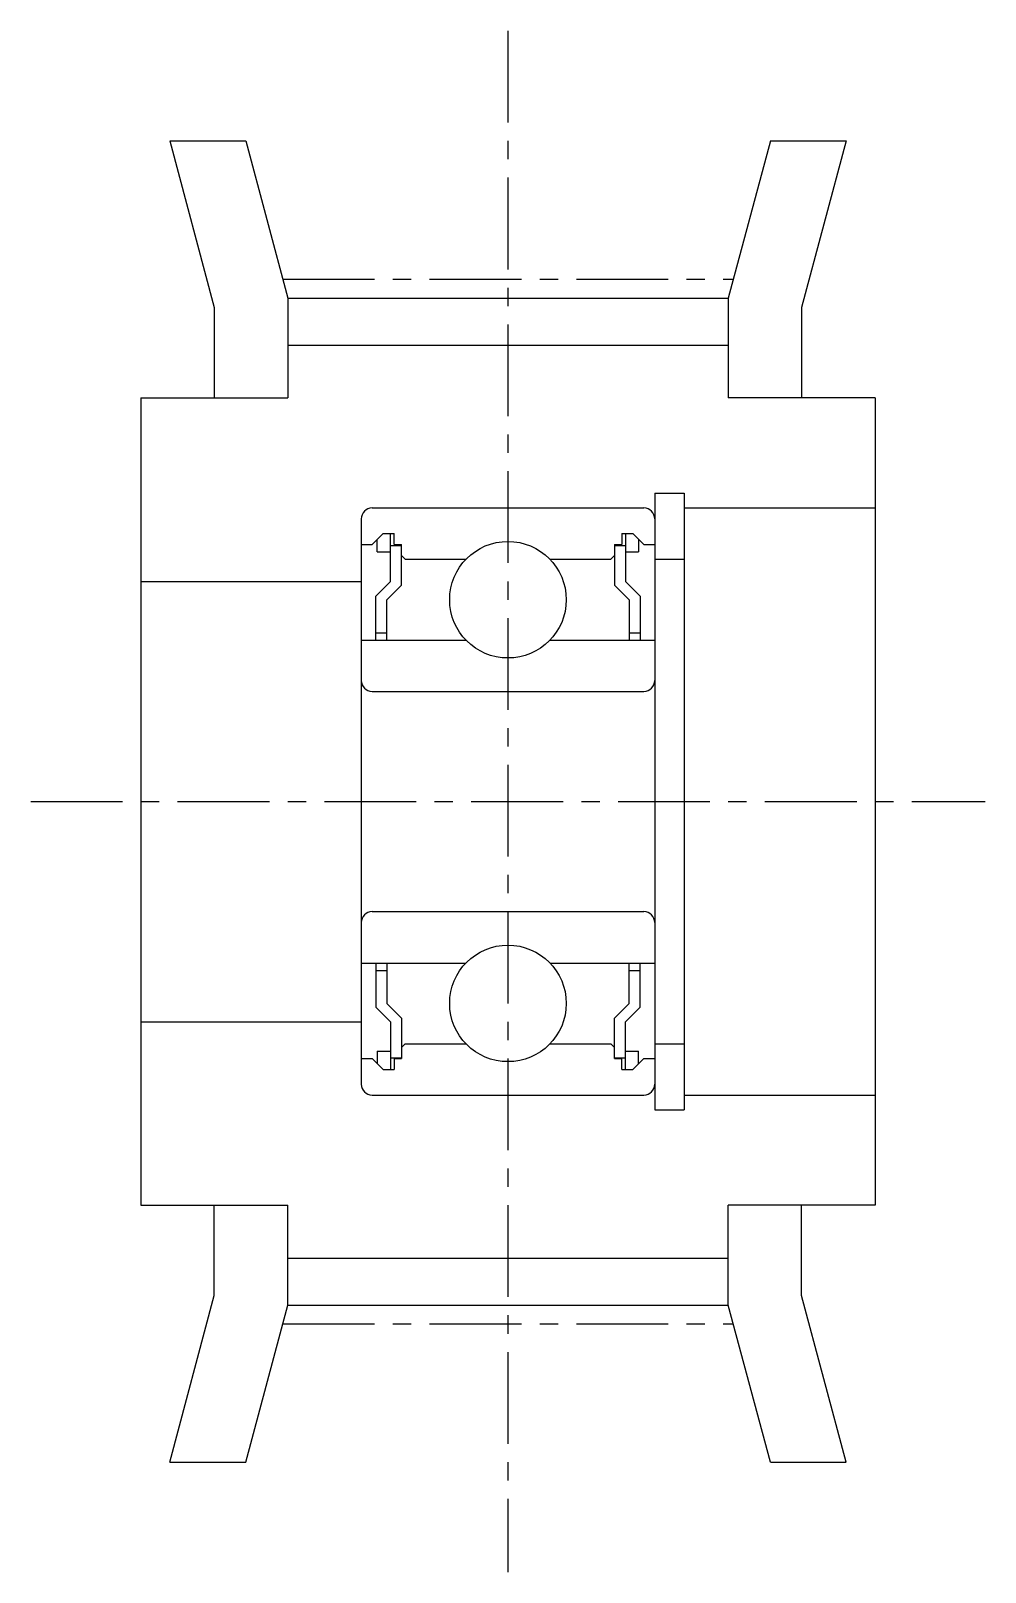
# Model space of a CAD drawing. Extents: x 5.1 to 78.3, y 5 to 58.7.
# Drawn here: x 65.3 to 78.3, y 37.65 to 58.65 of the extents above; entities outside this region: 2.
import ezdxf

# ---------------------------------------------------------------- set-up
doc = ezdxf.new("R2010")
doc.units = 0
doc.linetypes.add('CENTER', pattern=[2, 1.25, -0.25, 0.25, -0.25])
doc.layers.get('0').update_dxf_attribs({"linetype": 'CONTINUOUS'})
doc.layers.add('CENTER', color=1, linetype='CENTER')
doc.styles.get("Standard").update_dxf_attribs({"font": 'txt', "bigfont": 'BIGFONT'})

msp = doc.modelspace()

# ---------------------------------------------------------------- linework, layer by layer
at = {"color": 7, "linetype": 'CONTINUOUS'}
for p, q in [((67.189, 57.152), (67.797, 54.881)), ((67.189, 57.152), (68.224, 57.152)), ((68.224, 57.152), (68.797, 55.012)), ((75.371, 57.152), (74.797, 55.012)), ((75.371, 57.152), (76.406, 57.152)), ((76.406, 57.152), (75.797, 54.881)), ((67.797, 54.881), (67.797, 53.652)), ((68.797, 55.012), (74.797, 55.012)), ((68.797, 55.012), (68.797, 53.652)), ((74.797, 55.012), (74.797, 53.652)), ((75.797, 54.881), (75.797, 53.652)), ((68.797, 54.372), (74.797, 54.372)), ((66.797, 53.652), (66.797, 42.652)), ((66.797, 53.652), (68.797, 53.652)), ((76.797, 53.652), (74.797, 53.652)), ((76.797, 53.652), (76.797, 42.652)), ((73.797, 52.352), (73.797, 43.952)), ((73.797, 52.352), (74.197, 52.352)), ((74.197, 52.352), (74.197, 43.952)), ((69.947, 52.152), (73.647, 52.152)), ((74.197, 52.152), (76.797, 52.152)), ((69.797, 52.002), (69.797, 44.302)), ((69.947, 51.652), (70.097, 51.802)), ((70.017, 51.552), (70.017, 51.722)), ((70.097, 51.802), (70.247, 51.802)), ((70.197, 51.152), (70.197, 51.802)), ((70.247, 51.652), (70.247, 51.802)), ((73.347, 51.802), (73.497, 51.802)), ((73.347, 51.802), (73.347, 51.652)), ((73.397, 51.802), (73.397, 51.152)), ((73.497, 51.802), (73.647, 51.652)), ((73.577, 51.722), (73.577, 51.552)), ((69.797, 51.652), (69.947, 51.652)), ((70.017, 51.552), (70.197, 51.552)), ((70.197, 51.642), (70.347, 51.642)), ((70.247, 51.652), (70.347, 51.652)), ((70.347, 51.102), (70.347, 51.652)), ((70.347, 51.452), (70.347, 51.652)), ((70.347, 51.502), (70.397, 51.452)), ((70.397, 51.452), (71.225, 51.452)), ((72.37, 51.452), (73.197, 51.452)), ((73.197, 51.452), (73.247, 51.502)), ((73.247, 51.652), (73.247, 51.102)), ((73.247, 51.652), (73.347, 51.652)), ((73.247, 51.642), (73.397, 51.642)), ((73.397, 51.552), (73.577, 51.552)), ((73.647, 51.652), (73.797, 51.652)), ((73.797, 51.452), (74.197, 51.452)), ((66.797, 51.152), (69.797, 51.152)), ((69.997, 50.952), (70.197, 51.152)), ((70.147, 50.902), (70.347, 51.102)), ((73.247, 51.102), (73.447, 50.902)), ((73.397, 51.152), (73.597, 50.952)), ((69.997, 50.352), (69.997, 50.952)), ((70.147, 50.352), (70.147, 50.902)), ((73.447, 50.902), (73.447, 50.352)), ((73.597, 50.952), (73.597, 50.352)), ((69.997, 50.452), (70.147, 50.452)), ((73.447, 50.452), (73.597, 50.452)), ((69.797, 50.352), (71.225, 50.352)), ((72.37, 50.352), (73.797, 50.352)), ((69.947, 49.652), (73.647, 49.652)), ((69.947, 46.652), (73.647, 46.652)), ((69.797, 45.952), (71.225, 45.952)), ((69.997, 45.952), (69.997, 45.352)), ((69.997, 45.852), (70.147, 45.852)), ((70.147, 45.952), (70.147, 45.402)), ((72.37, 45.952), (73.797, 45.952)), ((73.447, 45.402), (73.447, 45.952)), ((73.447, 45.852), (73.597, 45.852)), ((73.597, 45.352), (73.597, 45.952)), ((70.147, 45.402), (70.347, 45.202)), ((73.247, 45.202), (73.447, 45.402)), ((66.797, 45.152), (69.797, 45.152)), ((69.997, 45.352), (70.197, 45.152)), ((70.197, 45.152), (70.197, 44.502)), ((70.347, 45.202), (70.347, 44.652)), ((73.247, 44.652), (73.247, 45.202)), ((73.397, 45.152), (73.597, 45.352)), ((73.397, 44.502), (73.397, 45.152)), ((70.017, 44.752), (70.017, 44.582)), ((70.017, 44.752), (70.197, 44.752)), ((70.347, 44.852), (70.347, 44.652)), ((70.347, 44.802), (70.397, 44.852)), ((70.397, 44.852), (71.225, 44.852)), ((72.37, 44.852), (73.197, 44.852)), ((73.197, 44.852), (73.247, 44.802)), ((73.397, 44.752), (73.577, 44.752)), ((73.577, 44.582), (73.577, 44.752)), ((73.797, 44.852), (74.197, 44.852)), ((69.797, 44.652), (69.947, 44.652)), ((69.947, 44.652), (70.097, 44.502)), ((70.197, 44.662), (70.347, 44.662)), ((70.247, 44.652), (70.247, 44.502)), ((70.247, 44.652), (70.347, 44.652)), ((73.247, 44.662), (73.397, 44.662)), ((73.247, 44.652), (73.347, 44.652)), ((73.347, 44.502), (73.347, 44.652)), ((73.497, 44.502), (73.647, 44.652)), ((73.647, 44.652), (73.797, 44.652)), ((70.097, 44.502), (70.247, 44.502)), ((73.347, 44.502), (73.497, 44.502)), ((69.947, 44.152), (73.647, 44.152)), ((74.197, 44.152), (76.797, 44.152)), ((73.797, 43.952), (74.197, 43.952)), ((66.797, 42.652), (68.797, 42.652)), ((67.797, 41.424), (67.797, 42.652)), ((68.797, 41.292), (68.797, 42.652)), ((74.797, 41.292), (74.797, 42.652)), ((76.797, 42.652), (74.797, 42.652)), ((75.797, 41.424), (75.797, 42.652)), ((68.797, 41.932), (74.797, 41.932)), ((67.189, 39.152), (67.797, 41.424)), ((76.406, 39.152), (75.797, 41.424)), ((68.224, 39.152), (68.797, 41.292)), ((68.797, 41.292), (74.797, 41.292)), ((75.371, 39.152), (74.797, 41.292)), ((67.189, 39.152), (68.224, 39.152)), ((75.371, 39.152), (76.406, 39.152))]:
    msp.add_line(p, q, dxfattribs=at)
for centre in [(71.797, 50.902), (71.797, 45.402)]:
    msp.add_circle(centre, 0.794, dxfattribs=at)
for centre, start, end in [((69.947, 52.002), 90, 180), ((73.647, 52.002), 0, 90), ((69.947, 49.802), 180, 270), ((73.647, 49.802), 270, 0), ((69.947, 46.502), 90, 180), ((73.647, 46.502), 0, 90), ((69.947, 44.302), 180, 270), ((73.647, 44.302), 270, 0)]:
    msp.add_arc(centre, 0.15, start, end, dxfattribs=at)
at = {"layer": 'CENTER', "color": 1, "linetype": 'CENTER'}
for p, q in [((71.797, 58.652), (71.797, 37.652)), ((68.729, 55.267), (74.866, 55.267)), ((65.297, 48.152), (78.297, 48.152)), ((68.729, 41.037), (74.866, 41.037))]:
    msp.add_line(p, q, dxfattribs=at)

# ---------------------------------------------------------------- texts
at = {"color": 7, "linetype": 'CONTINUOUS'}
for s, p in [('AATF22 MXL019', (5, 12.5)), ('AATF22MXL019', (5, 5))]:
    msp.add_text(s, height=2, dxfattribs=at).set_placement(p)

doc.saveas('drawing.dxf')
